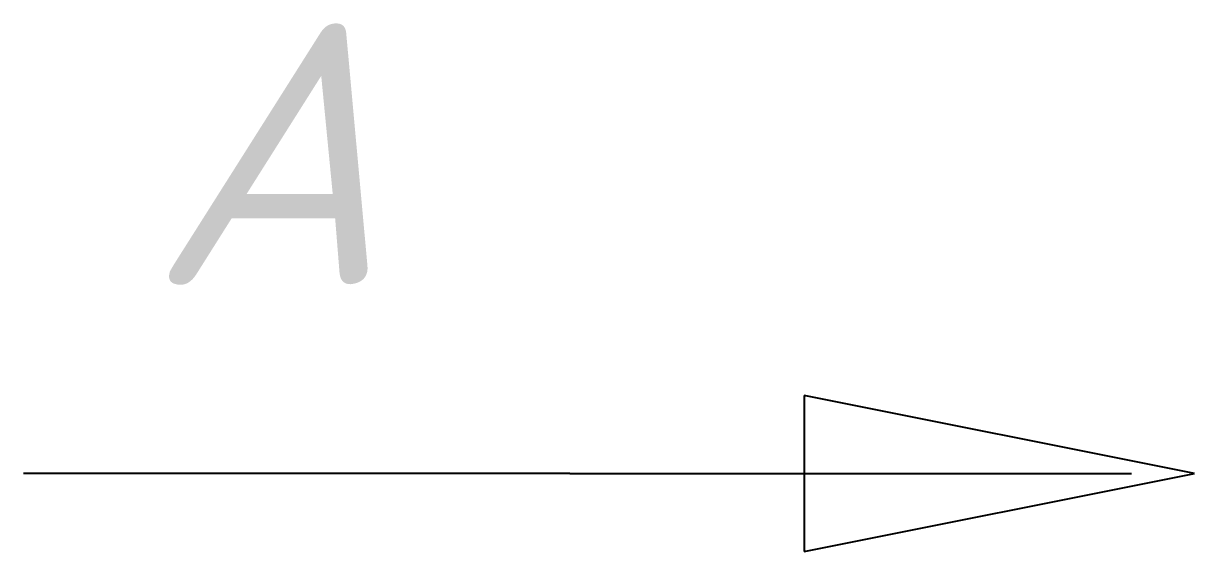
# Model space of a CAD drawing. Header units: inches. Extents: x 5 to 589, y -420 to -5.
# Drawn here: x 259.49 to 274.49, y -129.63 to -122.87 of the extents above; entities that cross this region are included whole.
import ezdxf

# ---------------------------------------------------------------- set-up
doc = ezdxf.new("R2010")
doc.units = ezdxf.units.IN
doc.header["$MEASUREMENT"] = 0
doc.styles.add('ISOCPEUR1', font='isocpeui.ttf', dxfattribs={"height": 4.7625})

msp = doc.modelspace()

# ---------------------------------------------------------------- linework, layer by layer
at = {"color": 18, "true_color": 0x000000}
for p, q in [((274.486, -128.633), (269.486, -127.633)), ((269.486, -127.633), (269.486, -129.633)), ((266.486, -128.633), (259.486, -128.633)), ((266.486, -128.633), (273.676, -128.633)), ((266.486, -128.633), (266.486, -128.633)), ((269.486, -129.633), (274.486, -128.633))]:
    msp.add_line(p, q, dxfattribs=at)

# ---------------------------------------------------------------- texts
at = {"color": 18, "true_color": 0x000000, "style": 'ISOCPEUR1'}
msp.add_text('А', height=3.342, dxfattribs=at).set_placement((261.079, -126.207))

doc.saveas('drawing.dxf')
